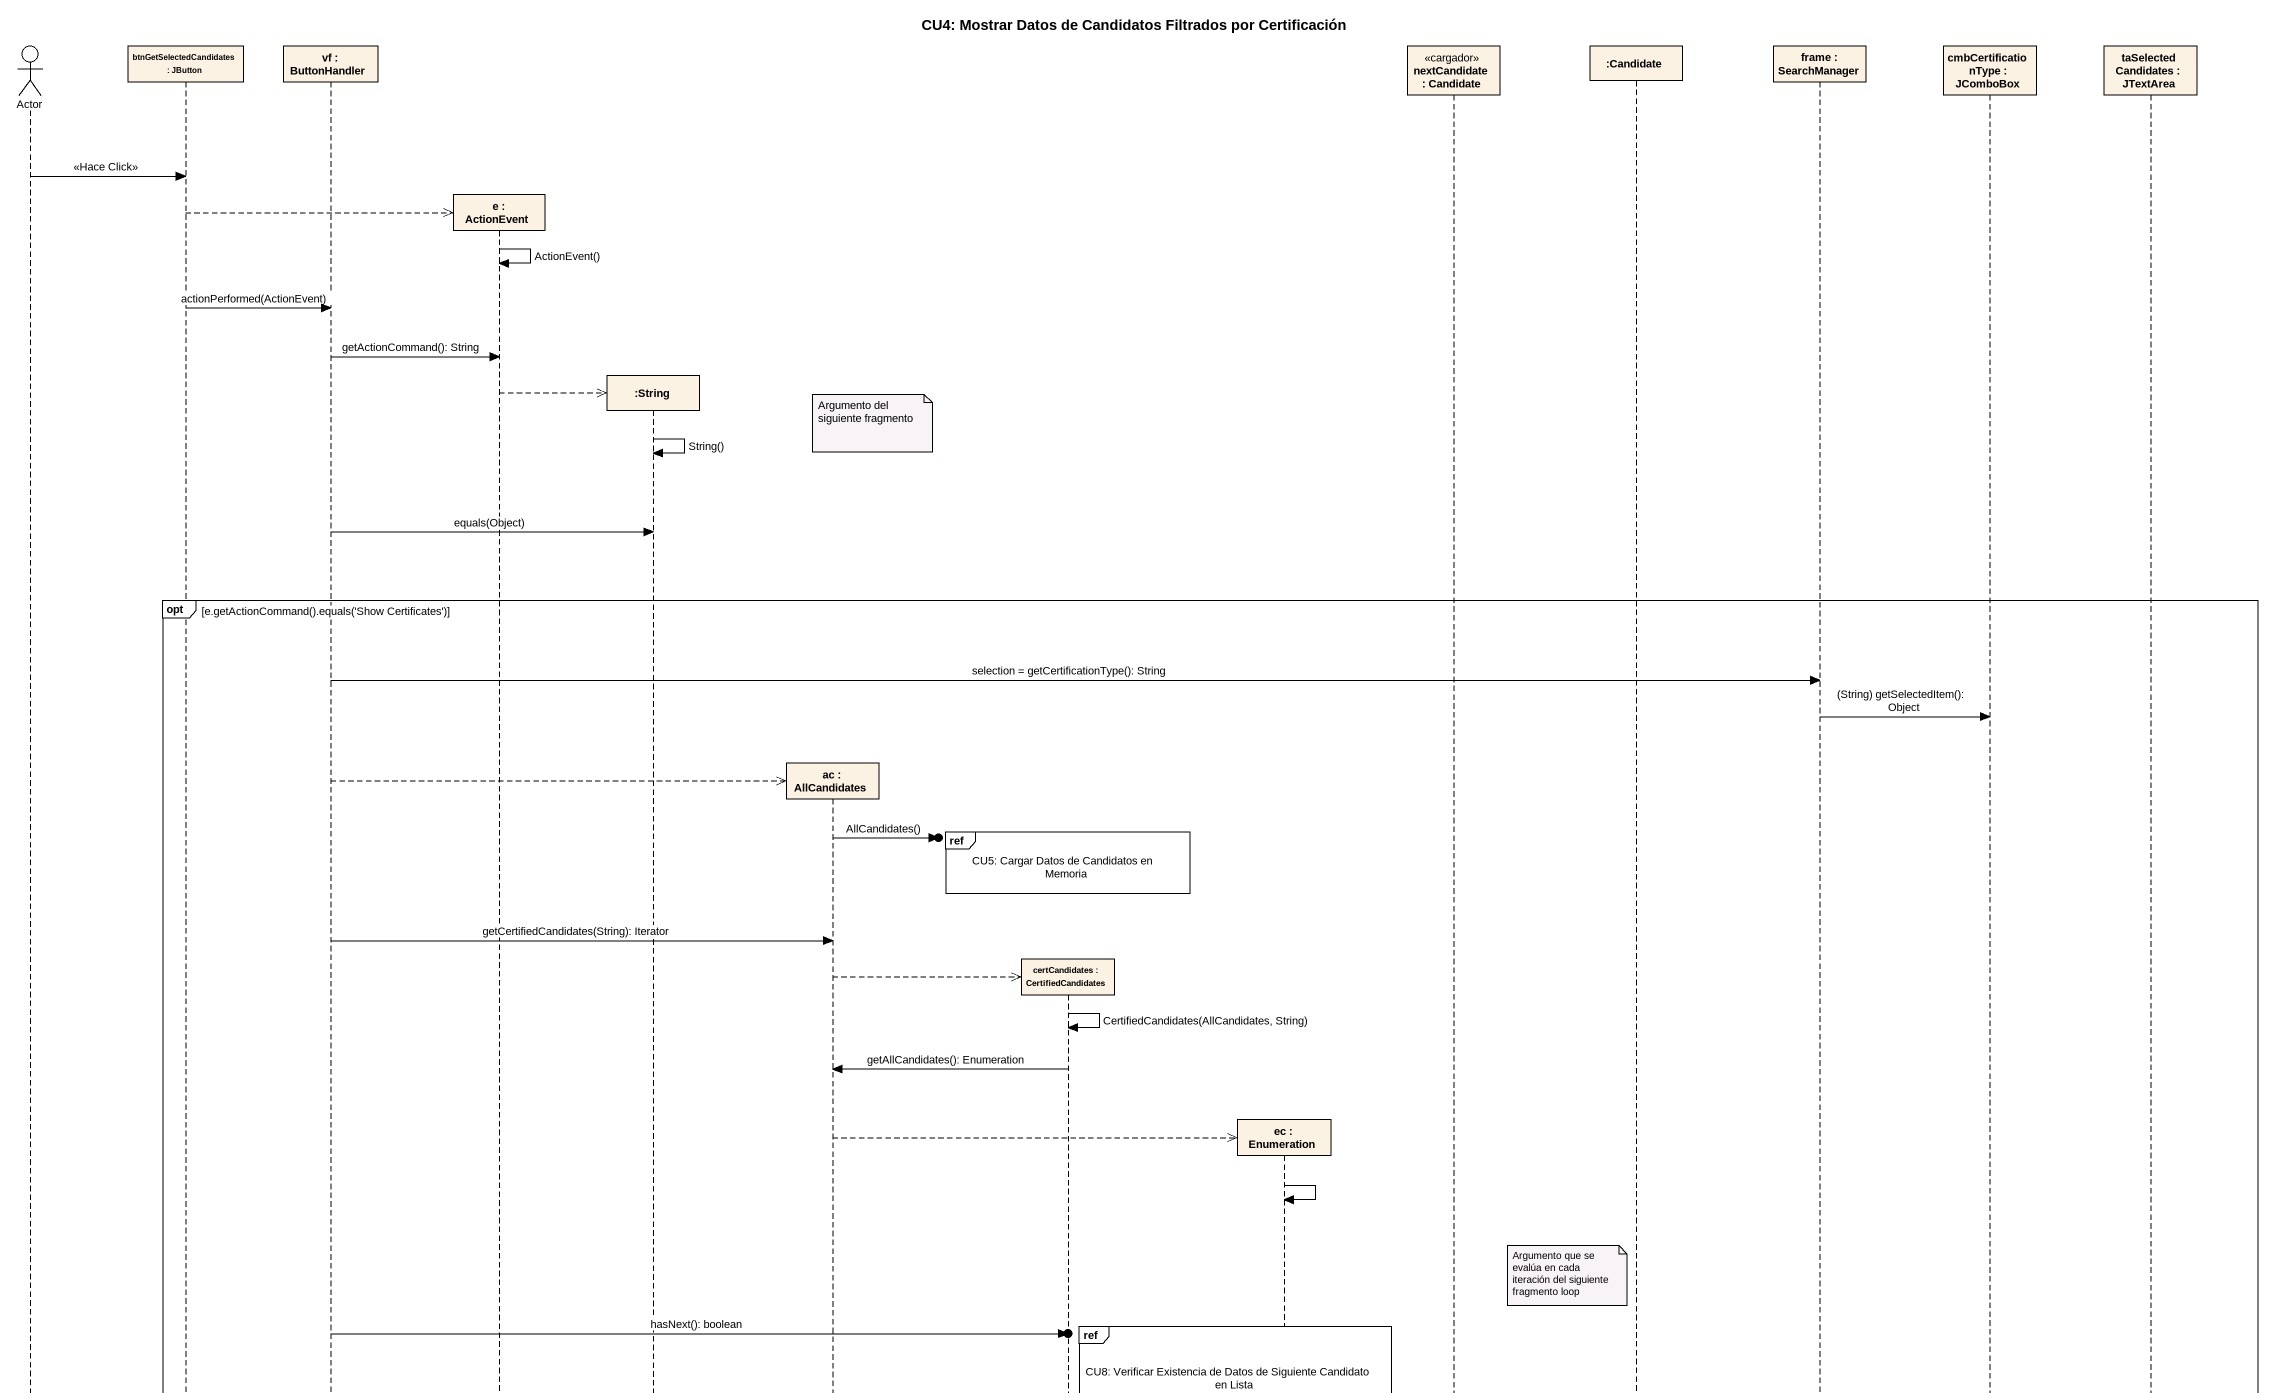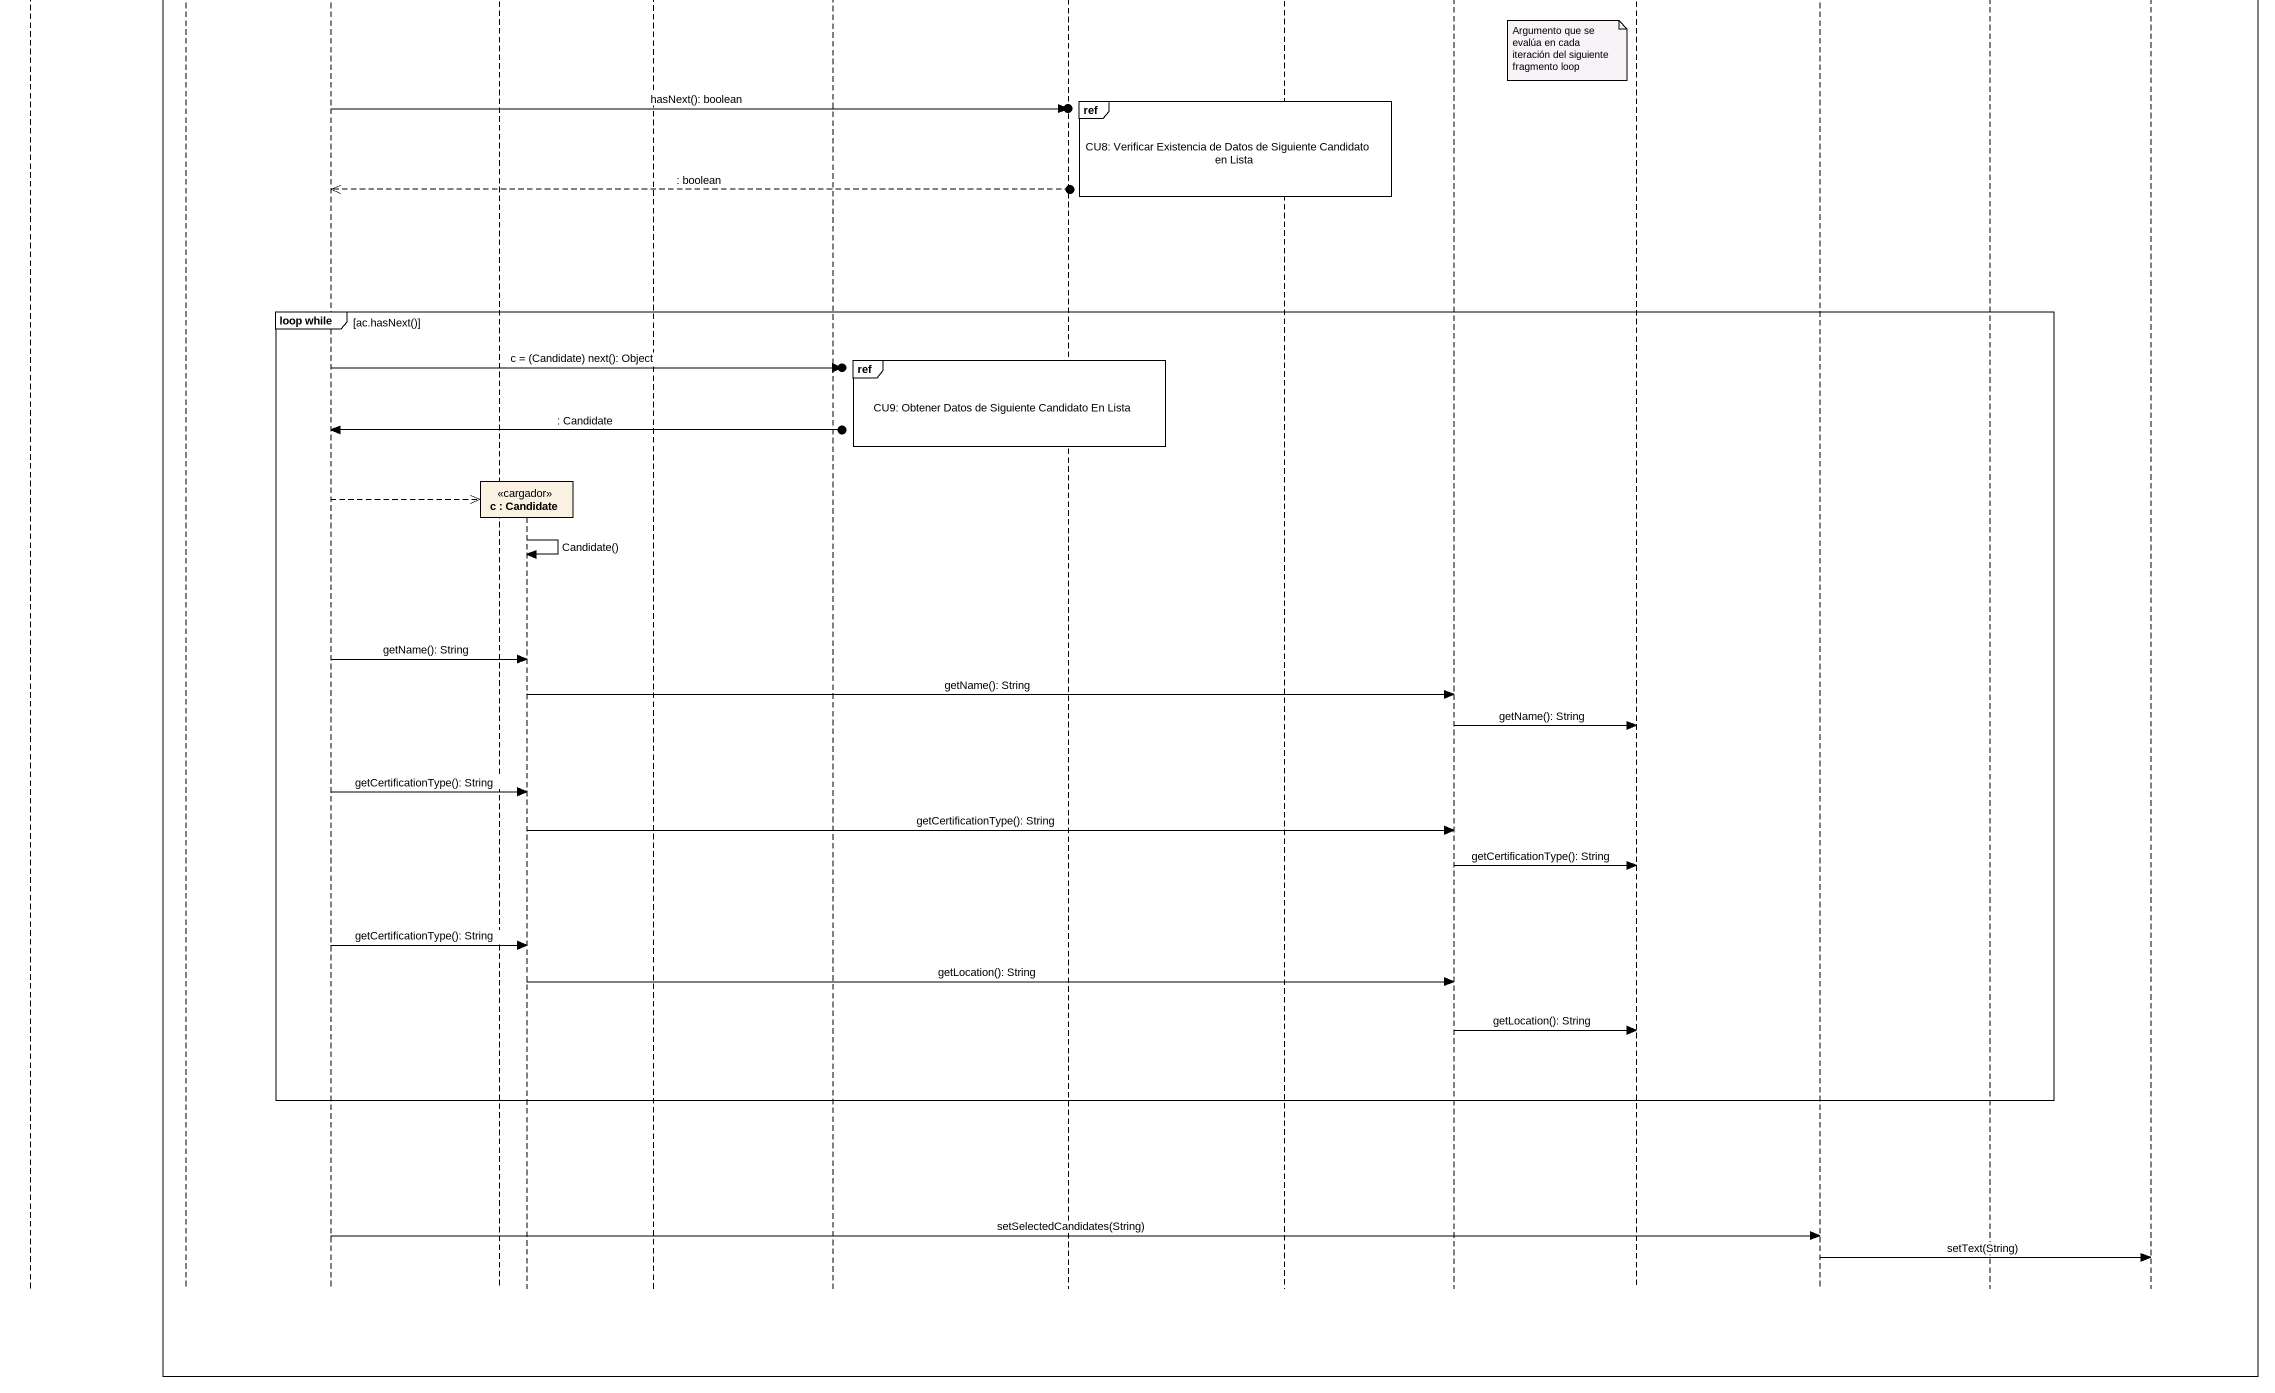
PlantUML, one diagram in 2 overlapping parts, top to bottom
@startuml
title CU4: Mostrar Datos de Candidatos Filtrados por Certificación
hide footbox
actor "Actor" as Actor_
participant "btnGetSelectedCandidates : JButton" as btnGetSelectedCandidates
participant "vf : ButtonHandler" as vf
participant "e : ActionEvent" as e
participant "c : Candidate" as c <<cargador>>
participant ":String" as String
participant "ac : AllCandidates" as ac
participant "certCandidates : CertifiedCandidates" as certCandidates
participant "ec : Enumeration" as ec
participant "nextCandidate : Candidate" as nextCandidate <<cargador>>
participant ":Candidate" as Candidate
participant "frame : SearchManager" as frame_
participant "cmbCertificationType : JComboBox" as cmbCertificationType
participant "taSelectedCandidates : JTextArea" as taSelectedCandidates

Actor_ -> btnGetSelectedCandidates : <<Hace Click>>
btnGetSelectedCandidates -->> e **
e -> e : ActionEvent()
btnGetSelectedCandidates -> vf : actionPerformed(ActionEvent)
vf -> e : getActionCommand(): String
e -->> String **
note over ac : Argumento del siguiente fragmento
String -> String : String()
vf -> String : equals(Object)
opt e.getActionCommand().equals('Show Certificates')
  vf -> frame_ : selection = getCertificationType(): String
  frame_ -> cmbCertificationType : (String) getSelectedItem(): Object
  vf -->> ac **
  ref over certCandidates : CU5: Cargar Datos de Candidatos en Memoria
  ac ->o] : AllCandidates()
  vf -> ac : getCertifiedCandidates(String): Iterator
  ac -->> certCandidates **
  certCandidates -> certCandidates : CertifiedCandidates(AllCandidates, String)
  certCandidates -> ac : getAllCandidates(): Enumeration
  ac -->> ec **
  ec -> ec
  note left of Candidate : Argumento que se evalúa en cada iteración del siguiente fragmento loop
  ref over ec : CU8: Verificar Existencia de Datos de Siguiente Candidato en Lista
  vf ->o] : hasNext(): boolean
  vf <<--o] : : boolean
  group loop while [ac.hasNext()]
    ref over certCandidates : CU9: Obtener Datos de Siguiente Candidato En Lista
    vf ->o] : c = (Candidate) next(): Object
    vf <-o] : : Candidate
    vf -->> c **
    c -> c : Candidate()
    vf -> c : getName(): String
    c -> nextCandidate : getName(): String
    nextCandidate -> Candidate : getName(): String
    vf -> c : getCertificationType(): String
    c -> nextCandidate : getCertificationType(): String
    nextCandidate -> Candidate : getCertificationType(): String
    vf -> c : getCertificationType(): String
    c -> nextCandidate : getLocation(): String
    nextCandidate -> Candidate : getLocation(): String
  end
  vf -> frame_ : setSelectedCandidates(String)
  frame_ -> taSelectedCandidates : setText(String)
end
@enduml
